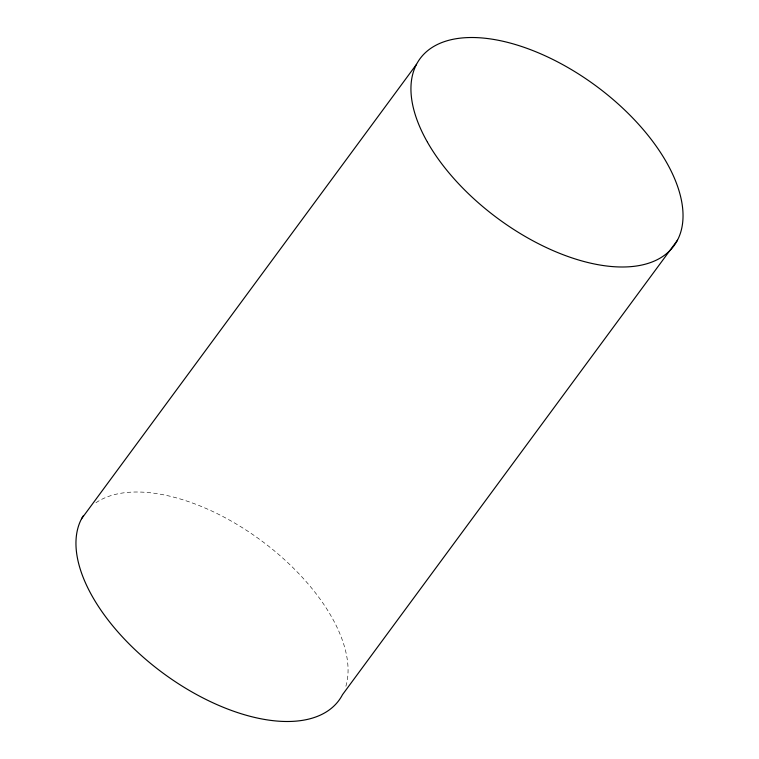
<?xml version="1.0" encoding="UTF-8"?>
<svg xmlns="http://www.w3.org/2000/svg" width="759" height="759" viewBox="0 0 759 759"><rect width="100%" height="100%" fill="white"/><g stroke="black" fill="none" stroke-linecap="round" stroke-linejoin="round"><path stroke-width="0.57" stroke-dasharray="3.79 2.85" d="M95.928 502.752A157.72 82.484 36.4 0 1 262.329 541.385A157.72 82.484 36.4 0 1 345.117 688.631"/><path stroke-width="1.14" d="M81.507 518.833L416.501 64.335M677.493 240.167L342.499 694.665A157.72 82.484 36.4 0 1 170.803 678.66A157.72 82.484 36.4 0 1 83.205 515.883M427.478 142.227A157.72 82.484 36.4 0 0 663.072 256.248A157.72 82.484 36.4 0 0 550.436 58.282A157.72 82.484 36.4 0 0 427.478 142.227"/></g></svg>
